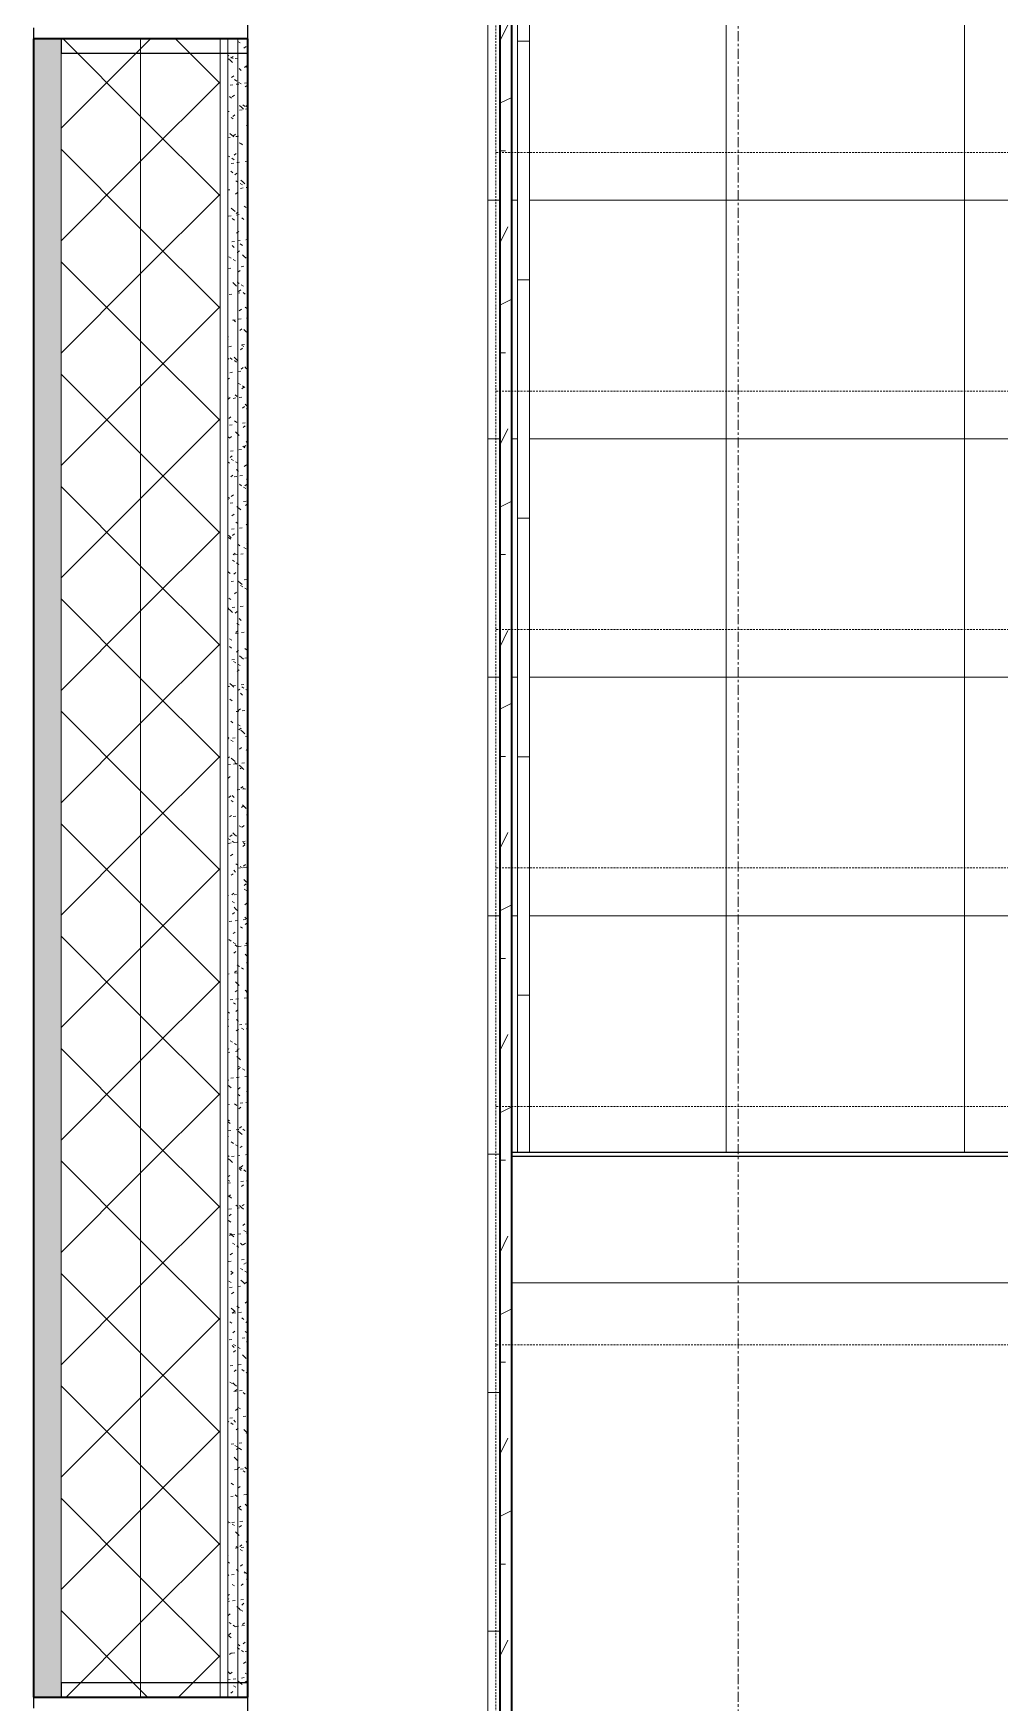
# Model space of a CAD drawing. Header units: millimetres. Extents: x -4948 to 42228, y -4856 to 69378.
# Drawn here: x -1153 to 63, y 35792 to 37892 of the extents above; entities that cross this region are included whole.
import ezdxf

# ---------------------------------------------------------------- set-up
doc = ezdxf.new("R2010")
doc.units = ezdxf.units.MM
doc.linetypes.add('Линия сетки', pattern=[22.225, 12.7, -3.175, 3.175, -3.175])
doc.linetypes.add('Штрих 2_4 х 1_5 мм', pattern=[3.9, 2.4, -1.5])
for name, color, linetype, lineweight in [('A-CLNG', 13, 'Continuous', 13), ('A-GLAZ-CWMG', 51, 'Continuous', 9), ('A-PART', 2, 'Continuous', 9), ('A-WALL', 113, 'Continuous', 13), ('A-WALL-PATT', 111, 'Continuous', 13), ('I-WALL', 2, 'Continuous', 13), ('S-GRID', 1, 'Continuous', 30), ('S-STRS', 31, 'Continuous', 9), ('S-STRS-MBND', 31, 'Continuous', 9)]:
    doc.layers.add(name, color=color, linetype=linetype, lineweight=lineweight)

# ---------------------------------------------------------------- blocks, each defined once
blk = doc.blocks.new('27ELB-RD-AR-0000-BIM_rvt-1-1 этаж отм_ _0_000 лотки')
at = {"layer": 'A-WALL-PATT', "lineweight": 9}
blk.add_hatch(color=252, dxfattribs=at).paths.add_polyline_path([(-1118.2, 35799.1), (-1118.2, 37885.1), (-1153.2, 37885.1), (-1153.2, 35799.1)], flags=0)
at = {"layer": 'A-CLNG', "color": 252, "lineweight": 25}
for p, q in [((988.9, 36484.1), (-551.1, 36484.1)), ((-551.1, 36484.1), (-551.1, 36479.6)), ((-551.1, 36479.6), (988.9, 36479.6))]:
    blk.add_line(p, q, dxfattribs=at)
at = {"layer": 'A-CLNG', "color": 252, "lineweight": 9}
blk.add_line((-551.1, 36320.1), (988.9, 36320.1), dxfattribs=at)
at = {"layer": 'A-GLAZ-CWMG', "color": 252, "lineweight": 25, "extrusion": (0, 0, -1)}
for p, q in [((-883.2, 37867.1), (-883.2, 37917.1)), ((-1153.2, 37899.1), (-1153.2, 37885.1)), ((-1153.2, 37885.1), (-1118.2, 37885.1)), ((-1118.2, 37885.1), (-1118.2, 37867.1)), ((-1118.2, 37867.1), (-883.2, 37867.1)), ((-883.2, 35817.1), (-1118.2, 35817.1)), ((-1118.2, 35817.1), (-1118.2, 35799.1)), ((-883.2, 35767.1), (-883.2, 35817.1)), ((-1118.2, 35799.1), (-1153.2, 35799.1)), ((-1153.2, 35799.1), (-1153.2, 35785.1))]:
    blk.add_line(p, q, dxfattribs=at)
at = {"layer": 'A-PART', "color": 252}
for p, q in [((-543.6, 37882.1), (-543.6, 38182.1)), ((-528.6, 38182.1), (-528.6, 37882.1)), ((-543.6, 37582.1), (-543.6, 37882.1)), ((-543.6, 37882.1), (-528.6, 37882.1)), ((-528.6, 37882.1), (-528.6, 37582.1)), ((-543.6, 37282.1), (-543.6, 37582.1)), ((-543.6, 37582.1), (-528.6, 37582.1)), ((-528.6, 37582.1), (-528.6, 37282.1)), ((-543.6, 36982.1), (-543.6, 37282.1)), ((-543.6, 37282.1), (-528.6, 37282.1)), ((-528.6, 37282.1), (-528.6, 36982.1)), ((-543.6, 36682.1), (-543.6, 36982.1)), ((-543.6, 36982.1), (-528.6, 36982.1)), ((-528.6, 36982.1), (-528.6, 36682.1)), ((-543.6, 36484.1), (-543.6, 36682.1)), ((-543.6, 36682.1), (-528.6, 36682.1)), ((-528.6, 36682.1), (-528.6, 36484.1))]:
    blk.add_line(p, q, dxfattribs=at)
at = {"layer": 'A-WALL', "color": 252, "lineweight": 35}
for p, q in [((-1153.2, 37885.1), (-1153.2, 35799.1)), ((-883.2, 37885.1), (-1153.2, 37885.1)), ((-883.2, 35799.1), (-883.2, 37885.1)), ((-1153.2, 35799.1), (-883.2, 35799.1))]:
    blk.add_line(p, q, dxfattribs=at)
at = {"layer": 'A-WALL', "color": 252, "lineweight": 9}
for p, q in [((-1118.2, 35799.1), (-1118.2, 37885.1)), ((-1018.2, 35799.1), (-1018.2, 37885.1)), ((-918.2, 35799.1), (-918.2, 37885.1)), ((-908.2, 35799.1), (-908.2, 37885.1)), ((-895.7, 35799.1), (-895.7, 37885.1))]:
    blk.add_line(p, q, dxfattribs=at)
at = {"layer": 'A-WALL-PATT', "color": 252, "linetype": 'Continuous', "lineweight": 9}
for p, q in [((-1018.2, 37787.7), (-1115.5, 37885.1)), ((-1018.2, 37872.7), (-1005.8, 37885.1)), ((-918.2, 37829.1), (-974.1, 37885.1)), ((-566.1, 37882.1), (-555.8, 37902.8)), ((-1118.2, 37772.7), (-1018.2, 37872.7)), ((-908.2, 37864.5), (-907.2, 37863.9)), ((-904.5, 37861.1), (-901.8, 37863.1)), ((-895.7, 37881.8), (-892.8, 37880)), ((-888.1, 37873.6), (-885.5, 37875.7)), ((-908.2, 37859.5), (-906.3, 37859.8)), ((-907.5, 37860.1), (-905.1, 37857.9)), ((-905.1, 37857.9), (-905.1, 37857.9)), ((-905.1, 37857.9), (-902.7, 37855.6)), ((-904.7, 37862.3), (-901.8, 37860.5)), ((-899.3, 37860.7), (-895.9, 37861.1)), ((-894.1, 37847.8), (-891.6, 37845.5)), ((-887.3, 37849.2), (-884.7, 37851.2)), ((-885.4, 37850), (-883.2, 37848.6)), ((-1018.2, 37731.3), (-918.2, 37831.3)), ((-905.3, 37827), (-901.9, 37827.4)), ((-903.7, 37836.6), (-901, 37838.7)), ((-899.8, 37833.9), (-896.9, 37832.1)), ((-897.9, 37828), (-895.7, 37828.3)), ((-895.7, 37828.3), (-894.6, 37828.4)), ((-894.4, 37830.5), (-891.6, 37828.7)), ((-887.6, 37829.3), (-884.2, 37829.8)), ((-886.5, 37824.7), (-883.9, 37826.7)), ((-906.2, 37812.8), (-903.8, 37810.5)), ((-902.9, 37812.1), (-900.2, 37814.2)), ((-893.6, 37801.2), (-891.2, 37799.1)), ((-889.5, 37802.1), (-886.7, 37800.3)), ((-885.7, 37800.2), (-883.2, 37802.2)), ((-566.1, 37804.1), (-551.1, 37811.6)), ((-918.2, 37687.7), (-1018.2, 37787.7)), ((-908.2, 37793.7), (-906.7, 37793.9)), ((-904.4, 37786.3), (-901.6, 37784.5)), ((-902.1, 37787.7), (-899.4, 37789.7)), ((-893.6, 37795.7), (-890.2, 37796.1)), ((-891.2, 37799.1), (-891.2, 37799.1)), ((-891.2, 37799.1), (-888.8, 37796.8)), ((-886.2, 37796.6), (-883.2, 37797)), ((-884.2, 37798.7), (-883.2, 37798)), ((-908.2, 37760.9), (-905.3, 37761.2)), ((-905.7, 37766.2), (-903.4, 37764.1)), ((-903.4, 37764.1), (-903.4, 37764.1)), ((-903.4, 37764.1), (-900.9, 37761.8)), ((-901.3, 37763.2), (-898.6, 37765.2)), ((-898.3, 37762.2), (-895.7, 37762.5)), ((-895.7, 37762.5), (-895, 37762.6)), ((-884.9, 37775.8), (-883.2, 37777.1)), ((-1018.2, 37646.3), (-1118.2, 37746.3)), ((-908.2, 37738.2), (-905.7, 37736.6)), ((-900.5, 37738.7), (-897.8, 37740.8)), ((-894.2, 37754.5), (-891.3, 37752.7)), ((-892.3, 37753.9), (-889.9, 37751.7)), ((-884.1, 37751.3), (-883.2, 37752)), ((-566.1, 37744.4), (-558.8, 37744.4)), ((-1118.2, 37631.3), (-1018.2, 37731.3)), ((-904.5, 37718.9), (-902, 37716.7)), ((-904.3, 37728.5), (-901, 37728.9)), ((-903.2, 37735), (-900.4, 37733.2)), ((-899.7, 37714.3), (-897, 37716.3)), ((-896.9, 37729.5), (-895.7, 37729.6)), ((-895.7, 37729.6), (-893.6, 37729.9)), ((-886.6, 37730.8), (-883.3, 37731.3)), ((-883.9, 37722.7), (-883.2, 37722.2)), ((-883.3, 37726.8), (-883.2, 37726.9)), ((-908.2, 37695.1), (-905.8, 37695.4)), ((-898.3, 37706.6), (-895.7, 37704.9)), ((-895.7, 37704.9), (-895.5, 37704.8)), ((-892.9, 37703.2), (-890.1, 37701.4)), ((-892.6, 37697.1), (-889.3, 37697.6)), ((-891.9, 37707.3), (-889.5, 37705.2)), ((-889.5, 37705.2), (-889.5, 37705.2)), ((-889.5, 37705.2), (-887, 37702.9)), ((-885.2, 37698.1), (-883.2, 37698.4)), ((-1018.2, 37589.9), (-918.2, 37689.9)), ((-898.9, 37689.8), (-896.2, 37691.8)), ((-888, 37674.8), (-885.2, 37673)), ((-907.7, 37662.3), (-904.4, 37662.7)), ((-904, 37672.3), (-901.7, 37670.2)), ((-903, 37659), (-900.1, 37657.2)), ((-901.7, 37670.2), (-901.7, 37670.2)), ((-901.7, 37670.2), (-899.2, 37667.9)), ((-898.1, 37665.3), (-895.7, 37667.2)), ((-897.4, 37663.6), (-895.7, 37663.9)), ((-895.7, 37667.2), (-895.4, 37667.4)), ((-895.7, 37663.9), (-894.1, 37664.1)), ((-890.6, 37660.1), (-888.1, 37657.8)), ((-918.2, 37546.3), (-1018.2, 37646.3)), ((-897.3, 37640.8), (-895.7, 37642.1)), ((-895.7, 37642.1), (-894.6, 37642.9)), ((-885.7, 37632.3), (-883.2, 37632.6)), ((-566.1, 37628.1), (-555.8, 37648.8)), ((-907.1, 37611.1), (-904.2, 37609.3)), ((-903.4, 37630), (-900.1, 37630.4)), ((-902.8, 37625.1), (-900.3, 37622.8)), ((-896.5, 37616.4), (-895.7, 37617)), ((-896, 37630.9), (-895.7, 37631)), ((-895.7, 37631), (-892.7, 37631.4)), ((-895.7, 37617), (-893.8, 37618.4)), ((-892.7, 37627.2), (-889.9, 37625.4)), ((-890.1, 37613.5), (-887.8, 37611.4)), ((-887.8, 37611.4), (-887.8, 37611.4)), ((-887.8, 37611.4), (-885.3, 37609.1)), ((-1018.2, 37504.9), (-1118.2, 37604.9)), ((-908.1, 37596.5), (-904.8, 37596.9)), ((-901.7, 37607.7), (-898.9, 37605.9)), ((-895.7, 37591.9), (-893, 37593.9)), ((-895.7, 37591.9), (-895.7, 37591.9)), ((-891.7, 37598.6), (-888.3, 37599.1)), ((-884.3, 37599.6), (-883.2, 37599.7)), ((-1118.2, 37489.9), (-1018.2, 37589.9)), ((-902.3, 37578.5), (-899.9, 37576.4)), ((-899.9, 37576.4), (-899.9, 37576.4)), ((-899.9, 37576.4), (-897.5, 37574.1)), ((-896.8, 37579.3), (-895.7, 37578.6)), ((-895.7, 37578.6), (-894, 37577.5)), ((-894.9, 37567.4), (-892.2, 37569.5)), ((-891.5, 37575.9), (-888.6, 37574.1)), ((-1018.2, 37448.4), (-918.2, 37548.4)), ((-906.8, 37563.8), (-903.4, 37564.2)), ((-896.4, 37565.1), (-895.7, 37565.2)), ((-895.7, 37565.2), (-893.1, 37565.6)), ((-888.9, 37566.2), (-886.4, 37564)), ((-566.1, 37550.1), (-551.1, 37557.6)), ((-902.4, 37531.4), (-899.1, 37531.9)), ((-901.5, 37531.8), (-898.6, 37530)), ((-901, 37531.2), (-898.6, 37529)), ((-895.1, 37532.4), (-891.7, 37532.9)), ((-894.1, 37543), (-891.4, 37545)), ((-886.6, 37547.5), (-883.7, 37545.7)), ((-884.7, 37533.8), (-883.2, 37534)), ((-908.2, 37510.7), (-907.7, 37510.4)), ((-908.2, 37507.1), (-907.8, 37507.4)), ((-893.3, 37518.5), (-890.6, 37520.5)), ((-888.4, 37519.6), (-886, 37517.5)), ((-886, 37517.5), (-886, 37517.5)), ((-886, 37517.5), (-883.6, 37515.2)), ((-918.2, 37404.9), (-1018.2, 37504.9)), ((-907.2, 37497.9), (-903.9, 37498.4)), ((-892.5, 37494), (-889.8, 37496.1)), ((-891.2, 37500), (-888.4, 37498.2)), ((-890.7, 37500.1), (-887.4, 37500.5)), ((-883.3, 37501.1), (-883.2, 37501.1)), ((-566.1, 37490.4), (-558.8, 37490.4)), ((-908.2, 37482), (-907, 37482.9)), ((-905.8, 37465.2), (-902.5, 37465.7)), ((-905.6, 37483.8), (-902.8, 37482)), ((-900.5, 37484.6), (-898.2, 37482.5)), ((-900.2, 37480.4), (-897.4, 37478.6)), ((-898.2, 37482.5), (-898.2, 37482.5)), ((-898.2, 37482.5), (-895.7, 37480.2)), ((-895.5, 37466.6), (-892.2, 37467)), ((-891.7, 37469.5), (-889, 37471.6)), ((-887.1, 37472.4), (-884.7, 37470.1)), ((-1018.2, 37363.5), (-1118.2, 37463.5)), ((-1118.2, 37348.4), (-1018.2, 37448.4)), ((-908.2, 37456.9), (-906.2, 37458.4)), ((-908.2, 37445.5), (-907.9, 37445.2)), ((-895.3, 37452), (-892.5, 37450.2)), ((-890.9, 37445.1), (-888.2, 37447.1)), ((-890, 37448.6), (-887.2, 37446.8)), ((-908.2, 37434.9), (-907.4, 37434.5)), ((-908, 37431.9), (-905.4, 37434)), ((-901.5, 37432.9), (-898.2, 37433.4)), ((-899.3, 37437.4), (-896.8, 37435.1)), ((-894.1, 37433.9), (-890.8, 37434.3)), ((-890.1, 37420.6), (-887.4, 37422.6)), ((-886.6, 37425.8), (-884.3, 37423.7)), ((-884.3, 37423.7), (-884.3, 37423.7)), ((-884.3, 37423.7), (-883.2, 37422.6)), ((-883.8, 37435.2), (-883.2, 37435.3)), ((-1018.2, 37307), (-918.2, 37407)), ((-907.2, 37407.5), (-904.6, 37409.5)), ((-900, 37404.5), (-897.2, 37402.7)), ((-889.8, 37401.6), (-886.5, 37402)), ((-885.1, 37420.2), (-883.2, 37419)), ((-908.2, 37384.4), (-906.2, 37383.2)), ((-906.4, 37383), (-903.8, 37385)), ((-906.3, 37399.4), (-902.9, 37399.8)), ((-898.8, 37390.8), (-896.5, 37388.7)), ((-896.5, 37388.7), (-896.5, 37388.7)), ((-896.5, 37388.7), (-895.7, 37387.9)), ((-895.7, 37387.9), (-894, 37386.4)), ((-889.3, 37396.1), (-886.6, 37398.2)), ((-566.1, 37374.1), (-555.8, 37394.8)), ((-918.2, 37263.5), (-1018.2, 37363.5)), ((-905.6, 37358.5), (-903, 37360.6)), ((-904.9, 37366.7), (-901.6, 37367.1)), ((-894.6, 37368.1), (-891.2, 37368.5)), ((-889.7, 37372.7), (-886.9, 37370.9)), ((-888.5, 37371.7), (-885.8, 37373.7)), ((-885.4, 37378.5), (-883.2, 37376.5)), ((-908.2, 37353.2), (-906.1, 37351.4)), ((-904.1, 37356.6), (-901.3, 37354.8)), ((-898.8, 37353.2), (-895.9, 37351.3)), ((-897.6, 37343.5), (-895.7, 37341.8)), ((-895.7, 37341.8), (-895.1, 37341.3)), ((-887.7, 37347.2), (-885, 37349.2)), ((-1018.2, 37222), (-1118.2, 37322)), ((-904.8, 37334.1), (-902.2, 37336.1)), ((-900.5, 37334.4), (-897.2, 37334.8)), ((-893.9, 37324.8), (-891, 37323)), ((-893.2, 37335.4), (-889.8, 37335.8)), ((-888.5, 37321.3), (-885.7, 37319.5)), ((-886.9, 37322.7), (-884.2, 37324.8)), ((-884.9, 37331.9), (-883.2, 37330.3)), ((-1118.2, 37207), (-1018.2, 37307)), ((-908.2, 37308.6), (-905.9, 37307.2)), ((-908.2, 37307.1), (-907.2, 37306.3)), ((-905.3, 37300.9), (-902, 37301.3)), ((-904, 37309.6), (-901.4, 37311.6)), ((-897.1, 37296.9), (-895.7, 37295.7)), ((-888.8, 37303.1), (-885.5, 37303.5)), ((-886.1, 37298.3), (-883.4, 37300.3)), ((-566.1, 37296.1), (-551.1, 37303.6)), ((-903.2, 37285.1), (-900.6, 37287.2)), ((-898.5, 37277.2), (-895.7, 37275.4)), ((-895.7, 37295.7), (-894.7, 37294.8)), ((-894.7, 37294.8), (-894.7, 37294.8)), ((-894.7, 37294.8), (-892.2, 37292.5)), ((-885.3, 37273.8), (-883.2, 37275.4)), ((-883.7, 37284.7), (-883.2, 37284.2)), ((-883.6, 37293), (-883.2, 37292.7)), ((-1018.2, 37165.6), (-918.2, 37265.6)), ((-908.2, 37267.6), (-908, 37267.7)), ((-908.2, 37261), (-906.9, 37259.8)), ((-907.5, 37257.7), (-904.7, 37255.9)), ((-906.9, 37259.8), (-906.9, 37259.8)), ((-906.9, 37259.8), (-904.4, 37257.5)), ((-903.9, 37268.2), (-900.6, 37268.6)), ((-902.4, 37260.6), (-899.8, 37262.7)), ((-893.6, 37269.5), (-890.3, 37270)), ((-901.6, 37236.2), (-899, 37238.2)), ((-899.6, 37235.9), (-896.3, 37236.3)), ((-895.8, 37249.7), (-895.7, 37249.5)), ((-895.7, 37249.5), (-893.3, 37247.4)), ((-892.2, 37236.8), (-888.9, 37237.3)), ((-888.3, 37245.4), (-885.4, 37243.6)), ((-884.5, 37249.3), (-883.2, 37250.3)), ((-883.2, 37238.1), (-883.2, 37238.1)), ((-566.1, 37236.4), (-558.8, 37236.4)), ((-918.2, 37122), (-1018.2, 37222)), ((-908, 37214.7), (-905.5, 37212.4)), ((-902.6, 37229.3), (-899.8, 37227.5)), ((-900.8, 37211.7), (-898.2, 37213.7)), ((-897.3, 37225.9), (-895.7, 37224.8)), ((-895.7, 37224.8), (-894.5, 37224.1)), ((-883.7, 37224.8), (-883.2, 37225.2)), ((-904.4, 37202.4), (-901.1, 37202.8)), ((-895.3, 37203.1), (-893, 37201)), ((-893, 37201), (-893, 37201)), ((-893, 37201), (-890.5, 37198.7)), ((-892.4, 37197.5), (-889.6, 37195.7)), ((-887.9, 37204.5), (-884.6, 37205)), ((-887, 37194.1), (-884.2, 37192.3)), ((-1018.2, 37080.6), (-1118.2, 37180.6)), ((-907.3, 37181.7), (-904.5, 37179.9)), ((-903, 37169.7), (-899.7, 37170.1)), ((-900, 37187.2), (-897.4, 37189.3)), ((-892.7, 37171), (-889.3, 37171.5)), ((-1118.2, 37065.6), (-1018.2, 37165.6)), ((-908.2, 37169), (-907, 37169.1)), ((-907.5, 37168.1), (-905.1, 37166)), ((-905.1, 37166), (-905.1, 37166)), ((-905.1, 37166), (-902.7, 37163.7)), ((-899.2, 37162.8), (-896.6, 37164.8)), ((-897, 37149.9), (-895.7, 37149)), ((-895.7, 37149), (-894.2, 37148.1)), ((-894.1, 37155.8), (-891.6, 37153.6)), ((-906.1, 37130.4), (-903.2, 37128.6)), ((-898.7, 37137.3), (-895.7, 37137.7)), ((-898.4, 37138.3), (-895.8, 37140.3)), ((-895.7, 37137.7), (-895.3, 37137.8)), ((-891.3, 37138.3), (-888, 37138.8)), ((-566.1, 37120.1), (-555.8, 37140.8)), ((-1018.2, 37024.2), (-918.2, 37124.2)), ((-906.2, 37120.8), (-903.8, 37118.6)), ((-897.6, 37113.8), (-895.7, 37115.3)), ((-895.7, 37115.3), (-895, 37115.9)), ((-893.6, 37109.2), (-891.2, 37107.1)), ((-891.2, 37107.1), (-891.2, 37107.1)), ((-891.2, 37107.1), (-888.8, 37104.8)), ((-886.8, 37118.1), (-884, 37116.3)), ((-903.4, 37103.8), (-900.1, 37104.3)), ((-901.2, 37102), (-898.3, 37100.2)), ((-896.8, 37089.3), (-895.7, 37090.2)), ((-895.8, 37098.6), (-895.7, 37098.5)), ((-895.7, 37098.5), (-893, 37096.8)), ((-895.7, 37090.2), (-894.2, 37091.4)), ((-886.9, 37106), (-883.6, 37106.4)), ((-918.2, 36980.6), (-1018.2, 37080.6)), ((-908.2, 37070.3), (-906.1, 37070.6)), ((-905.7, 37074.2), (-903.4, 37072.1)), ((-903.4, 37072.1), (-903.4, 37072.1)), ((-903.4, 37072.1), (-900.9, 37069.8)), ((-902, 37071.1), (-898.7, 37071.6)), ((-896, 37064.9), (-895.7, 37065.2)), ((-895.7, 37065.2), (-893.4, 37066.9)), ((-891.7, 37072.5), (-888.4, 37072.9)), ((-890.9, 37070.2), (-888.1, 37068.4)), ((-885.6, 37066.8), (-883.2, 37065.3)), ((-905.8, 37054.4), (-903, 37052.6)), ((-892.3, 37062), (-889.9, 37059.7)), ((-566.1, 37042.1), (-551.1, 37049.6)), ((-1018.2, 36939.2), (-1118.2, 37039.2)), ((-1118.2, 36924.2), (-1018.2, 37024.2)), ((-908.2, 37030.5), (-907.9, 37030.7)), ((-904.5, 37027), (-902, 37024.7)), ((-897.7, 37038.8), (-895.7, 37039.1)), ((-895.7, 37039.1), (-894.4, 37039.3)), ((-895.2, 37040.4), (-892.6, 37042.4)), ((-890.3, 37039.8), (-887, 37040.2)), ((-908.2, 37005.4), (-907.1, 37006.2)), ((-908.2, 37005.4), (-907.1, 37004.7)), ((-904.6, 37003.1), (-901.8, 37001.3)), ((-902.5, 37005.3), (-899.2, 37005.8)), ((-895.6, 37022.6), (-892.7, 37020.8)), ((-894.4, 37015.9), (-891.8, 37018)), ((-891.9, 37015.4), (-889.5, 37013.2)), ((-889.5, 37013.2), (-889.5, 37013.2)), ((-889.5, 37013.2), (-887, 37011)), ((-886, 37007.5), (-883.2, 37007.9)), ((-1018.2, 36882.8), (-918.2, 36982.8)), ((-908.2, 36980.3), (-906.3, 36981.8)), ((-893.6, 36991.5), (-891, 36993.5)), ((-885.3, 36990.8), (-883.2, 36989.5)), ((-566.1, 36982.4), (-558.8, 36982.4)), ((-908.2, 36971.7), (-905.2, 36972.1)), ((-904, 36980.4), (-901.7, 36978.2)), ((-901.7, 36978.2), (-901.7, 36978.2)), ((-901.7, 36978.2), (-899.2, 36976)), ((-901.1, 36972.6), (-897.8, 36973.1)), ((-899.7, 36974.7), (-896.9, 36972.9)), ((-894.3, 36971.3), (-891.5, 36969.5)), ((-892.8, 36967), (-890.2, 36969)), ((-890.8, 36974), (-887.5, 36974.4)), ((-890.6, 36968.1), (-888.1, 36965.9)), ((-918.2, 36839.2), (-1018.2, 36939.2)), ((-908.1, 36955.2), (-905.5, 36957.3)), ((-896.8, 36940.3), (-895.7, 36940.5)), ((-895.7, 36940.5), (-893.4, 36940.7)), ((-892, 36942.5), (-889.4, 36944.6)), ((-889.4, 36942.9), (-886.6, 36941.1)), ((-889.4, 36941.3), (-886.1, 36941.7)), ((-884.1, 36939.5), (-883.2, 36938.9)), ((-907.3, 36930.8), (-904.7, 36932.8)), ((-904.3, 36927.1), (-901.5, 36925.3)), ((-902.8, 36933.1), (-900.3, 36930.9)), ((-891.2, 36918.1), (-888.6, 36920.1)), ((-890.1, 36921.5), (-887.8, 36919.4)), ((-887.8, 36919.4), (-887.8, 36919.4)), ((-887.8, 36919.4), (-885.3, 36917.1)), ((-1018.2, 36797.8), (-1118.2, 36897.8)), ((-906.5, 36906.3), (-903.9, 36908.3)), ((-901.6, 36906.8), (-898.2, 36907.2)), ((-885.1, 36909), (-883.2, 36909.2)), ((-1118.2, 36782.8), (-1018.2, 36882.8)), ((-908.2, 36879), (-905.6, 36877.4)), ((-905.7, 36881.8), (-903.1, 36883.9)), ((-902.3, 36886.5), (-899.9, 36884.4)), ((-899.9, 36884.4), (-899.9, 36884.4)), ((-899.9, 36884.4), (-897.5, 36882.1)), ((-894.1, 36895.3), (-891.3, 36893.5)), ((-890.4, 36893.6), (-887.8, 36895.6)), ((-566.1, 36866.1), (-555.8, 36886.8)), ((-907.5, 36873.1), (-904.2, 36873.6)), ((-904.9, 36857.4), (-902.3, 36859.4)), ((-903.1, 36875.8), (-900.3, 36874)), ((-900.2, 36874.1), (-896.8, 36874.5)), ((-889.8, 36875.5), (-886.5, 36875.9)), ((-889.6, 36869.1), (-887, 36871.2)), ((-888.9, 36874.3), (-886.4, 36872)), ((-883.8, 36863.5), (-883.2, 36863.1)), ((-1018.2, 36741.3), (-918.2, 36841.3)), ((-904.1, 36832.9), (-901.5, 36834.9)), ((-901, 36839.3), (-898.6, 36837)), ((-898.2, 36847.4), (-895.7, 36845.8)), ((-895.8, 36841.8), (-895.7, 36841.8)), ((-895.7, 36845.8), (-895.4, 36845.6)), ((-895.7, 36841.8), (-892.5, 36842.2)), ((-892.9, 36844), (-890, 36842.2)), ((-888.8, 36844.6), (-886.2, 36846.7)), ((-888.5, 36842.8), (-885.1, 36843.2)), ((-888.4, 36827.7), (-886, 36825.5)), ((-888, 36820.2), (-885.4, 36822.2)), ((-888, 36815.6), (-885.1, 36813.8)), ((-886, 36825.5), (-886, 36825.5)), ((-886, 36825.5), (-883.6, 36823.3)), ((-918.2, 36697.8), (-1018.2, 36797.8)), ((-908.2, 36807.3), (-907.6, 36807.3)), ((-903.3, 36808.4), (-900.7, 36810.5)), ((-902.9, 36799.9), (-900, 36798.1)), ((-900.6, 36808.3), (-897.3, 36808.7)), ((-900.5, 36792.7), (-898.2, 36790.5)), ((-887.2, 36795.7), (-884.6, 36797.7)), ((-884.1, 36810.4), (-883.2, 36810.6)), ((-566.1, 36788.1), (-551.1, 36795.6)), ((-906.6, 36774.6), (-903.3, 36775)), ((-902.5, 36783.9), (-899.9, 36786)), ((-899.2, 36775.6), (-895.9, 36776)), ((-898.2, 36790.5), (-898.2, 36790.5)), ((-898.2, 36790.5), (-895.7, 36788.3)), ((-888.9, 36776.9), (-885.6, 36777.4)), ((-887.1, 36780.4), (-884.7, 36778.2)), ((-886.4, 36771.2), (-883.8, 36773.3)), ((-1018.2, 36656.3), (-1118.2, 36756.3)), ((-908.2, 36753.6), (-907.9, 36753.3)), ((-907, 36752), (-904.2, 36750.2)), ((-901.7, 36759.5), (-899.1, 36761.5)), ((-892.6, 36768.1), (-889.8, 36766.3)), ((-1118.2, 36641.3), (-1018.2, 36741.3)), ((-908.2, 36741.5), (-908.1, 36741.5)), ((-901.6, 36748.5), (-898.8, 36746.7)), ((-900.9, 36735), (-898.3, 36737)), ((-899.3, 36745.4), (-896.8, 36743.2)), ((-894.9, 36743.3), (-891.6, 36743.7)), ((-887.5, 36744.2), (-884.2, 36744.7)), ((-886.7, 36733.8), (-884.3, 36731.7)), ((-885.6, 36746.8), (-883.2, 36748.6)), ((-884.3, 36731.7), (-884.3, 36731.7)), ((-884.3, 36731.7), (-883.2, 36730.6)), ((-908.2, 36708.6), (-906.7, 36708.8)), ((-900.1, 36710.5), (-897.5, 36712.6)), ((-899.7, 36709.7), (-896.3, 36710.2)), ((-896.7, 36720.2), (-895.7, 36719.5)), ((-895.7, 36719.5), (-893.9, 36718.3)), ((-891.4, 36716.7), (-888.5, 36714.9)), ((-884.8, 36722.3), (-883.2, 36723.6)), ((-883.2, 36711.9), (-883.2, 36711.9)), ((-566.1, 36728.4), (-558.8, 36728.4)), ((-1018.2, 36599.9), (-918.2, 36699.9)), ((-899.3, 36686.1), (-896.7, 36688.1)), ((-898.8, 36698.8), (-896.5, 36696.7)), ((-896.5, 36696.7), (-896.5, 36696.7)), ((-896.5, 36696.7), (-895.7, 36696)), ((-895.7, 36696), (-894, 36694.4)), ((-886.5, 36688.3), (-883.6, 36686.5)), ((-884, 36697.8), (-883.2, 36698.5)), ((-905.6, 36676.1), (-902.3, 36676.5)), ((-901.4, 36672.6), (-898.6, 36670.8)), ((-898.3, 36677), (-895.7, 36677.4)), ((-895.7, 36677.4), (-895, 36677.5)), ((-888, 36678.4), (-884.6, 36678.8)), ((-885.4, 36686.6), (-883.2, 36684.5)), ((-883.2, 36673.3), (-883.2, 36673.4)), ((-918.2, 36556.3), (-1018.2, 36656.3)), ((-908.2, 36661.3), (-906.1, 36659.4)), ((-908.2, 36651.6), (-907.6, 36651.3)), ((-898.5, 36661.6), (-895.9, 36663.6)), ((-897.6, 36651.6), (-895.7, 36649.8)), ((-895.7, 36649.8), (-895.1, 36649.3)), ((-893.9, 36644.7), (-890.6, 36645.2)), ((-886.6, 36645.7), (-883.2, 36646.1)), ((-908.2, 36642.9), (-907.1, 36643)), ((-905.5, 36624.7), (-902.7, 36622.9)), ((-897.7, 36637.1), (-895.7, 36638.7)), ((-895.7, 36638.7), (-895.1, 36639.2)), ((-891.1, 36640.8), (-888.3, 36639)), ((-884.9, 36640), (-883.2, 36638.4)), ((-566.1, 36612.1), (-555.8, 36632.8)), ((-1018.2, 36514.9), (-1118.2, 36614.9)), ((-908.2, 36615.2), (-907.2, 36614.3)), ((-908.2, 36610), (-905.7, 36610.3)), ((-900.2, 36621.3), (-897.3, 36619.5)), ((-898.7, 36611.2), (-895.7, 36611.6)), ((-897.1, 36605), (-895.7, 36603.7)), ((-896.9, 36612.7), (-895.7, 36613.6)), ((-895.7, 36613.6), (-894.3, 36614.7)), ((-895.7, 36611.6), (-895.4, 36611.7)), ((-895.7, 36603.7), (-894.7, 36602.8)), ((-1118.2, 36499.9), (-1018.2, 36599.9)), ((-896.1, 36588.2), (-895.7, 36588.5)), ((-895.7, 36588.5), (-893.5, 36590.2)), ((-895.3, 36592.9), (-892.4, 36591.1)), ((-894.7, 36602.8), (-894.7, 36602.8)), ((-894.7, 36602.8), (-892.3, 36600.6)), ((-889.9, 36589.5), (-887.1, 36587.7)), ((-883.7, 36592.7), (-883.2, 36592.3)), ((-908.2, 36575.8), (-907.3, 36575.3)), ((-908.2, 36569), (-906.9, 36567.8)), ((-906.9, 36567.8), (-906.9, 36567.8)), ((-906.9, 36567.8), (-904.4, 36565.6)), ((-904.7, 36577.6), (-901.4, 36578)), ((-897.3, 36578.5), (-895.7, 36578.7)), ((-895.7, 36578.7), (-894, 36579)), ((-895.3, 36563.7), (-892.7, 36565.8)), ((-887, 36579.9), (-883.7, 36580.3)), ((-885, 36561.1), (-883.2, 36559.9)), ((-1018.2, 36458.5), (-918.2, 36558.5)), ((-908.2, 36544.2), (-906.2, 36544.5)), ((-899.9, 36545.3), (-897.1, 36543.5)), ((-895.8, 36557.7), (-895.7, 36557.6)), ((-895.7, 36557.6), (-893.3, 36555.5)), ((-894.5, 36539.2), (-891.9, 36541.3)), ((-893, 36546.2), (-889.7, 36546.7)), ((-885.6, 36547.2), (-883.2, 36547.5)), ((-883.2, 36546.1), (-883.2, 36546.1)), ((-566.1, 36534.1), (-551.1, 36541.6)), ((-908.2, 36525.3), (-906.1, 36524)), ((-908, 36522.7), (-905.5, 36520.5)), ((-918.2, 36414.9), (-1018.2, 36514.9)), ((-908.2, 36503.7), (-907.4, 36504.2)), ((-908.1, 36511.3), (-904.8, 36511.8)), ((-897.8, 36512.7), (-895.7, 36513)), ((-895.7, 36513), (-894.5, 36513.1)), ((-895.3, 36511.1), (-893, 36509)), ((-893.7, 36514.8), (-891.1, 36516.8)), ((-893, 36509), (-893, 36509)), ((-893, 36509), (-890.5, 36506.7)), ((-889.7, 36513.5), (-886.8, 36511.7)), ((-908.2, 36478.6), (-906.6, 36479.8)), ((-904, 36497.4), (-901.2, 36495.6)), ((-903.8, 36479), (-900.4, 36479.5)), ((-898.7, 36494), (-895.8, 36492.2)), ((-896.4, 36480), (-895.7, 36480.1)), ((-895.7, 36480.1), (-893.1, 36480.4)), ((-892.9, 36490.3), (-890.3, 36492.3)), ((-886.1, 36481.4), (-883.2, 36481.7)), ((-1018.2, 36373.5), (-1118.2, 36473.5)), ((-1118.2, 36358.5), (-1018.2, 36458.5)), ((-907.5, 36476.1), (-905.1, 36474)), ((-905.1, 36474), (-905.1, 36474)), ((-905.1, 36474), (-902.7, 36471.7)), ((-894.1, 36463.9), (-891.6, 36461.6)), ((-893.8, 36465.6), (-890.9, 36463.8)), ((-892.1, 36465.8), (-889.5, 36467.9)), ((-888.4, 36462.2), (-885.6, 36460.4)), ((-566.1, 36474.4), (-558.8, 36474.4)), ((-908.2, 36453.5), (-905.8, 36455.3)), ((-908.2, 36449.5), (-905.9, 36448)), ((-908.2, 36445.6), (-905.2, 36446)), ((-892.1, 36447.7), (-888.7, 36448.1)), ((-891.3, 36441.4), (-888.7, 36443.4)), ((-884.7, 36448.7), (-883.2, 36448.9)), ((-1018.2, 36317.1), (-918.2, 36417.1)), ((-907.7, 36428.8), (-905, 36430.8)), ((-906.2, 36428.9), (-903.8, 36426.6)), ((-898.4, 36418), (-895.7, 36416.3)), ((-896.8, 36414.2), (-895.7, 36414.3)), ((-895.7, 36416.3), (-895.6, 36416.2)), ((-895.7, 36414.3), (-893.5, 36414.6)), ((-893.6, 36417.3), (-891.3, 36415.1)), ((-891.3, 36415.1), (-891.3, 36415.1)), ((-891.3, 36415.1), (-888.8, 36412.9)), ((-890.5, 36416.9), (-887.9, 36418.9)), ((-883.5, 36433.8), (-883.2, 36433.6)), ((-907.5, 36398.5), (-904.6, 36396.7)), ((-907.2, 36412.8), (-903.8, 36413.3)), ((-906.9, 36404.3), (-904.2, 36406.4)), ((-889.7, 36392.4), (-887.1, 36394.5)), ((-918.2, 36273.5), (-1018.2, 36373.5)), ((-906.1, 36379.9), (-903.4, 36381.9)), ((-905.7, 36382.3), (-903.4, 36380.1)), ((-903.4, 36380.1), (-903.4, 36380.1)), ((-903.4, 36380.1), (-900.9, 36377.9)), ((-902.8, 36380.5), (-899.5, 36380.9)), ((-895.5, 36381.5), (-892.1, 36381.9)), ((-888.2, 36386.2), (-885.3, 36384.4)), ((-885.1, 36382.8), (-883.2, 36383.1)), ((-566.1, 36358.1), (-555.8, 36378.8)), ((-905.3, 36355.4), (-902.6, 36357.4)), ((-902.6, 36370.1), (-899.7, 36368.3)), ((-897.2, 36366.7), (-895.7, 36365.7)), ((-895.7, 36365.7), (-894.4, 36364.9)), ((-892.4, 36370), (-889.9, 36367.8)), ((-888.9, 36367.9), (-886.3, 36370)), ((-1018.2, 36232.1), (-1118.2, 36332.1)), ((-907.6, 36347), (-904.3, 36347.4)), ((-904.5, 36335), (-902, 36332.8)), ((-904.5, 36330.9), (-901.8, 36333)), ((-892.3, 36338.3), (-889.5, 36336.5)), ((-891.1, 36349.2), (-887.8, 36349.6)), ((-888.1, 36343.5), (-885.5, 36345.5)), ((-886.9, 36334.9), (-884.1, 36333.1)), ((-883.7, 36350.1), (-883.2, 36350.2)), ((-1118.2, 36217.1), (-1018.2, 36317.1)), ((-907.2, 36322.5), (-904.4, 36320.7)), ((-906.2, 36314.3), (-902.9, 36314.7)), ((-895.9, 36315.7), (-895.7, 36315.7)), ((-895.7, 36315.7), (-892.6, 36316.1)), ((-891.9, 36323.4), (-889.5, 36321.3)), ((-889.5, 36321.3), (-889.5, 36321.3)), ((-889.5, 36321.3), (-887, 36319)), ((-887.3, 36319), (-884.7, 36321)), ((-904, 36288.4), (-901.7, 36286.3)), ((-903.7, 36306.4), (-901, 36308.5)), ((-897, 36290.7), (-895.7, 36289.9)), ((-895.7, 36289.9), (-894.1, 36288.9)), ((-886.5, 36294.5), (-883.9, 36296.6)), ((-1018.2, 36175.7), (-918.2, 36275.7)), ((-906, 36271.2), (-903.2, 36269.4)), ((-902.9, 36282), (-900.2, 36284)), ((-901.9, 36282), (-898.5, 36282.4)), ((-901.7, 36286.3), (-901.7, 36286.3)), ((-901.7, 36286.3), (-899.2, 36284)), ((-894.5, 36283), (-891.2, 36283.4)), ((-890.6, 36276.2), (-888.1, 36273.9)), ((-885.7, 36270.1), (-883.2, 36272)), ((-884.2, 36284.3), (-883.2, 36284.4)), ((-566.1, 36280.1), (-551.1, 36287.6)), ((-906.7, 36248.5), (-903.3, 36248.9)), ((-902.1, 36257.5), (-899.4, 36259.5)), ((-890.2, 36250.6), (-886.8, 36251.1)), ((-886.7, 36258.9), (-883.9, 36257.1)), ((-884.9, 36245.6), (-883.2, 36246.9)), ((-918.2, 36132.1), (-1018.2, 36232.1)), ((-902.8, 36241.2), (-900.3, 36238.9)), ((-901.3, 36233), (-898.6, 36235.1)), ((-901.1, 36242.8), (-898.2, 36241)), ((-895.7, 36239.4), (-895.7, 36239.4)), ((-895.7, 36239.4), (-892.9, 36237.6)), ((-890.1, 36229.6), (-887.8, 36227.4)), ((-887.8, 36227.4), (-887.8, 36227.4)), ((-887.8, 36227.4), (-885.3, 36225.2)), ((-905.3, 36215.8), (-902, 36216.2)), ((-900.5, 36208.6), (-897.8, 36210.6)), ((-895, 36217.1), (-891.6, 36217.6)), ((-890.8, 36211), (-888, 36209.2)), ((-885.5, 36207.6), (-883.2, 36206.1)), ((-884.1, 36221.1), (-883.2, 36221.9)), ((-566.1, 36220.4), (-558.8, 36220.4)), ((-1018.2, 36090.7), (-1118.2, 36190.7)), ((-905.7, 36195.3), (-902.9, 36193.5)), ((-902.3, 36194.6), (-899.9, 36192.4)), ((-900.9, 36183.5), (-897.6, 36183.9)), ((-899.9, 36192.4), (-899.9, 36192.4)), ((-899.9, 36192.4), (-897.5, 36190.2)), ((-899.7, 36184.1), (-897, 36186.1)), ((-893.6, 36184.4), (-890.2, 36184.9)), ((-883.3, 36196.6), (-883.2, 36196.8)), ((-883.2, 36185.8), (-883.2, 36185.8)), ((-1118.2, 36075.7), (-1018.2, 36175.7)), ((-895.5, 36163.5), (-892.6, 36161.6)), ((-888.9, 36182.3), (-886.4, 36180.1)), ((-908.2, 36146.3), (-907, 36145.5)), ((-905.7, 36150), (-902.4, 36150.4)), ((-904.5, 36143.9), (-901.7, 36142.1)), ((-901, 36147.3), (-898.6, 36145.1)), ((-898.9, 36159.6), (-896.2, 36161.7)), ((-889.2, 36152.1), (-885.9, 36152.6)), ((-1018.2, 36034.2), (-918.2, 36134.2)), ((-898.1, 36135.1), (-895.7, 36137)), ((-895.7, 36137), (-895.4, 36137.2)), ((-888.4, 36135.7), (-886, 36133.6)), ((-886, 36133.6), (-886, 36133.6)), ((-886, 36133.6), (-883.6, 36131.3)), ((-885.2, 36131.6), (-883.2, 36130.3)), ((-566.1, 36104.1), (-555.8, 36124.8)), ((-904.3, 36117.3), (-901, 36117.7)), ((-900.5, 36100.7), (-898.2, 36098.6)), ((-899.6, 36115.5), (-896.8, 36113.7)), ((-897.3, 36110.7), (-895.7, 36111.9)), ((-895.7, 36111.9), (-894.6, 36112.7)), ((-894.2, 36112.1), (-891.4, 36110.3)), ((-894, 36118.6), (-890.7, 36119)), ((-918.2, 35990.7), (-1018.2, 36090.7)), ((-900, 36084.9), (-896.7, 36085.4)), ((-898.2, 36098.6), (-898.2, 36098.6)), ((-898.2, 36098.6), (-895.7, 36096.3)), ((-896.5, 36086.2), (-895.7, 36086.8)), ((-895.7, 36086.8), (-893.8, 36088.2)), ((-892.6, 36085.9), (-889.3, 36086.3)), ((-889.3, 36083.7), (-886.5, 36081.9)), ((-887.1, 36088.5), (-884.7, 36086.2)), ((-884, 36080.3), (-883.2, 36079.8)), ((-908.2, 36061.6), (-907.9, 36061.3)), ((-904.3, 36068), (-901.4, 36066.2)), ((-895.7, 36061.8), (-893, 36063.8)), ((-895.7, 36061.7), (-895.7, 36061.8)), ((-1018.2, 35949.2), (-1118.2, 36049.2)), ((-904.8, 36051.4), (-901.5, 36051.9)), ((-899.3, 36053.5), (-896.8, 36051.2)), ((-894.9, 36037.3), (-892.2, 36039.3)), ((-894, 36036.2), (-891.2, 36034.4)), ((-888.3, 36053.6), (-885, 36054)), ((-886.7, 36041.9), (-884.3, 36039.7)), ((-884.3, 36039.7), (-884.3, 36039.7)), ((-884.3, 36039.7), (-883.2, 36038.7)), ((-1118.2, 35934.2), (-1018.2, 36034.2)), ((-908.2, 36019.9), (-905.6, 36018.3)), ((-908.2, 36018.1), (-907.4, 36018.2)), ((-903.4, 36018.7), (-900.1, 36019.2)), ((-903, 36016.6), (-900.2, 36014.8)), ((-893.1, 36020.1), (-889.7, 36020.5)), ((-566.1, 36026.1), (-551.1, 36033.6)), ((-898.8, 36006.9), (-896.5, 36004.7)), ((-896.5, 36004.7), (-896.5, 36004.7)), ((-896.5, 36004.7), (-895.7, 36004)), ((-895.7, 36004), (-894, 36002.5)), ((-894.1, 36012.8), (-891.4, 36014.8)), ((-885.4, 35994.6), (-883.2, 35992.6)), ((-883.7, 36004.4), (-883.2, 36004)), ((-1018.2, 35892.8), (-918.2, 35992.8)), ((-908.2, 35976.9), (-907.8, 35977.2)), ((-899, 35986.4), (-895.7, 35986.9)), ((-898.1, 35988.3), (-895.7, 35986.7)), ((-895.7, 35986.7), (-895.3, 35986.5)), ((-893.3, 35988.3), (-890.6, 35990.4)), ((-892.8, 35984.8), (-889.9, 35983)), ((-891.7, 35987.4), (-888.4, 35987.8)), ((-908.2, 35969.3), (-906.1, 35967.5)), ((-908.2, 35951.8), (-907, 35952.7)), ((-903.8, 35952.9), (-900.5, 35953.3)), ((-897.6, 35959.6), (-895.7, 35957.9)), ((-895.7, 35957.9), (-895.1, 35957.4)), ((-892.5, 35963.9), (-889.8, 35965.9)), ((-887.9, 35956.5), (-885, 35954.7)), ((-887.3, 35955.1), (-884, 35955.5)), ((-566.1, 35966.4), (-558.8, 35966.4)), ((-918.2, 35849.2), (-1018.2, 35949.2)), ((-902.8, 35940.7), (-900, 35938.9)), ((-891.7, 35939.4), (-889, 35941.4)), ((-884.9, 35948), (-883.2, 35946.4)), ((-908.2, 35926.7), (-906.2, 35928.3)), ((-908.2, 35923.2), (-907.2, 35922.4)), ((-908.2, 35919.5), (-906.5, 35919.7)), ((-902.5, 35920.2), (-899.1, 35920.6)), ((-897.1, 35913), (-895.7, 35911.7)), ((-895.7, 35911.7), (-894.7, 35910.9)), ((-894.7, 35910.9), (-894.7, 35910.9)), ((-894.7, 35910.9), (-892.3, 35908.6)), ((-892.1, 35921.6), (-888.8, 35922)), ((-890.9, 35914.9), (-888.2, 35917)), ((-1018.2, 35807.8), (-1118.2, 35907.8)), ((-1111.9, 35799.1), (-1018.2, 35892.8)), ((-908, 35901.8), (-905.4, 35903.8)), ((-906.9, 35892.8), (-904.1, 35891)), ((-901.5, 35889.4), (-898.7, 35887.6)), ((-892.5, 35908.9), (-889.7, 35907.1)), ((-890.7, 35888.9), (-887.4, 35889.3)), ((-890.1, 35890.4), (-887.4, 35892.5)), ((-883.7, 35900.8), (-883.2, 35900.3)), ((-908.2, 35877.1), (-906.9, 35875.9)), ((-907.2, 35877.3), (-904.6, 35879.3)), ((-906.9, 35875.9), (-906.9, 35875.9)), ((-906.9, 35875.9), (-904.4, 35873.6)), ((-898.1, 35887.9), (-895.7, 35888.2)), ((-895.7, 35888.2), (-894.8, 35888.3)), ((-889.3, 35866), (-886.6, 35868)), ((-566.1, 35850.1), (-555.8, 35870.8)), ((-970.5, 35799.1), (-918.2, 35851.4)), ((-906.4, 35852.8), (-903.8, 35854.9)), ((-902.9, 35854.4), (-899.6, 35854.8)), ((-896.6, 35861), (-895.7, 35860.4)), ((-895.8, 35865.8), (-895.7, 35865.6)), ((-895.7, 35865.6), (-893.4, 35863.5)), ((-895.7, 35860.4), (-893.8, 35859.2)), ((-891.3, 35857.6), (-888.5, 35855.8)), ((-886.4, 35856.6), (-883.2, 35857)), ((-883.2, 35854.2), (-883.2, 35854.2)), ((-908, 35830.8), (-905.5, 35828.5)), ((-905.6, 35828.4), (-903, 35830.4)), ((-888.5, 35841.5), (-885.8, 35843.5)), ((-886.4, 35829.2), (-883.6, 35827.4)), ((-1009.4, 35799.1), (-1018.2, 35807.8)), ((-908.2, 35820.8), (-905.5, 35821.2)), ((-904.8, 35803.9), (-902.2, 35805.9)), ((-901.5, 35821.7), (-898.2, 35822.1)), ((-901.3, 35813.4), (-898.5, 35811.6)), ((-895.3, 35819.2), (-893, 35817)), ((-893, 35817), (-893, 35817)), ((-893, 35817), (-890.5, 35814.8)), ((-891.2, 35823), (-887.9, 35823.5)), ((-887.7, 35817), (-885, 35819.1))]:
    blk.add_line(p, q, dxfattribs=at)
at = {"layer": 'I-WALL', "color": 252, "lineweight": 35}
for p, q in [((-566.1, 40192.1), (-566.1, 36288.4)), ((-551.1, 34192.1), (-551.1, 40192.1)), ((-566.1, 36288.4), (-566.1, 35850.5)), ((-566.1, 35850.5), (-566.1, 34835.3))]:
    blk.add_line(p, q, dxfattribs=at)
at = {"layer": 'I-WALL', "color": 252, "lineweight": 9}
for p, q in [((-543.6, 37882.1), (-543.6, 38182.1)), ((-528.6, 38182.1), (-528.6, 37882.1)), ((-543.6, 37582.1), (-543.6, 37882.1)), ((-543.6, 37882.1), (-528.6, 37882.1)), ((-528.6, 37882.1), (-528.6, 37582.1)), ((-543.6, 37282.1), (-543.6, 37582.1)), ((-543.6, 37582.1), (-528.6, 37582.1)), ((-528.6, 37582.1), (-528.6, 37282.1)), ((-543.6, 36982.1), (-543.6, 37282.1)), ((-543.6, 37282.1), (-528.6, 37282.1)), ((-528.6, 37282.1), (-528.6, 36982.1)), ((-543.6, 36682.1), (-543.6, 36982.1)), ((-543.6, 36982.1), (-528.6, 36982.1)), ((-528.6, 36982.1), (-528.6, 36682.1)), ((-543.6, 36484.1), (-543.6, 36682.1)), ((-543.6, 36682.1), (-528.6, 36682.1)), ((-528.6, 36682.1), (-528.6, 36484.1))]:
    blk.add_line(p, q, dxfattribs=at)
at = {"layer": 'S-STRS', "color": 252}
for p, q in [((-581.1, 37682.1), (-581.1, 37982.1)), ((-581.1, 37382.1), (-581.1, 37682.1)), ((-581.1, 37682.1), (-566.1, 37682.1)), ((-551.1, 37682.1), (-543.6, 37682.1)), ((-528.6, 37682.1), (893.5, 37682.1)), ((-581.1, 37082.1), (-581.1, 37382.1)), ((-581.1, 37382.1), (-566.1, 37382.1)), ((-551.1, 37382.1), (-543.6, 37382.1)), ((-528.6, 37382.1), (893.5, 37382.1)), ((-581.1, 36782.1), (-581.1, 37082.1)), ((-581.1, 37082.1), (-566.1, 37082.1)), ((-551.1, 37082.1), (-543.6, 37082.1)), ((-528.6, 37082.1), (893.5, 37082.1)), ((-581.1, 36482.1), (-581.1, 36782.1)), ((-581.1, 36782.1), (-566.1, 36782.1)), ((-551.1, 36782.1), (-543.6, 36782.1)), ((-528.6, 36782.1), (893.5, 36782.1)), ((-581.1, 36182.1), (-581.1, 36482.1)), ((-581.1, 36482.1), (-566.1, 36482.1)), ((-581.1, 35882.1), (-581.1, 36182.1)), ((-581.1, 36182.1), (-566.1, 36182.1)), ((-581.1, 35882.1), (-581.1, 34192.1)), ((-581.1, 35882.1), (-566.1, 35882.1))]:
    blk.add_line(p, q, dxfattribs=at)
at = {"layer": 'S-STRS', "color": 252, "linetype": 'Continuous'}
for p, q in [((-581.1, 37982.1), (-581.1, 37682.1)), ((-281.1, 37982.1), (-281.1, 37682.1)), ((18.9, 37982.1), (18.9, 37682.1)), ((-566.1, 37682.1), (-581.1, 37682.1)), ((-581.1, 37682.1), (-581.1, 37382.1)), ((-543.6, 37682.1), (-551.1, 37682.1)), ((893.5, 37682.1), (-528.6, 37682.1)), ((-281.1, 37682.1), (-281.1, 37382.1)), ((18.9, 37682.1), (18.9, 37382.1)), ((-566.1, 37382.1), (-581.1, 37382.1)), ((-581.1, 37382.1), (-581.1, 37082.1)), ((-543.6, 37382.1), (-551.1, 37382.1)), ((893.5, 37382.1), (-528.6, 37382.1)), ((-281.1, 37382.1), (-281.1, 37082.1)), ((18.9, 37382.1), (18.9, 37082.1)), ((-566.1, 37082.1), (-581.1, 37082.1)), ((-581.1, 37082.1), (-581.1, 36782.1)), ((-543.6, 37082.1), (-551.1, 37082.1)), ((893.5, 37082.1), (-528.6, 37082.1)), ((-281.1, 37082.1), (-281.1, 36782.1)), ((18.9, 37082.1), (18.9, 36782.1)), ((-566.1, 36782.1), (-581.1, 36782.1)), ((-581.1, 36782.1), (-581.1, 36482.1)), ((-543.6, 36782.1), (-551.1, 36782.1)), ((893.5, 36782.1), (-528.6, 36782.1)), ((-281.1, 36782.1), (-281.1, 36484.1)), ((18.9, 36782.1), (18.9, 36484.1)), ((-566.1, 36482.1), (-581.1, 36482.1)), ((-581.1, 36482.1), (-581.1, 36182.1)), ((-566.1, 36182.1), (-581.1, 36182.1)), ((-581.1, 36182.1), (-581.1, 35882.1)), ((-566.1, 35882.1), (-581.1, 35882.1))]:
    blk.add_line(p, q, dxfattribs=at)
at = {"layer": 'S-STRS', "color": 252, "linetype": 'Штрих 2_4 х 1_5 мм'}
for p, q in [((-581.1, 37682.1), (-566.1, 37682.1)), ((-551.1, 37682.1), (-543.6, 37682.1)), ((-528.6, 37682.1), (893.5, 37682.1)), ((-581.1, 37382.1), (-566.1, 37382.1)), ((-551.1, 37382.1), (-543.6, 37382.1)), ((-528.6, 37382.1), (893.5, 37382.1)), ((-581.1, 37082.1), (-566.1, 37082.1)), ((-551.1, 37082.1), (-543.6, 37082.1)), ((-528.6, 37082.1), (893.5, 37082.1)), ((-581.1, 36782.1), (-566.1, 36782.1)), ((-551.1, 36782.1), (-543.6, 36782.1)), ((-528.6, 36782.1), (893.5, 36782.1)), ((-581.1, 36482.1), (-566.1, 36482.1)), ((-581.1, 36182.1), (-566.1, 36182.1)), ((-581.1, 35882.1), (-566.1, 35882.1))]:
    blk.add_line(p, q, dxfattribs=at)
at = {"layer": 'S-STRS-MBND', "color": 252, "linetype": 'Штрих 2_4 х 1_5 мм'}
for p, q in [((-571.1, 36242.1), (-571.1, 38942.1)), ((-571.1, 36242.1), (-571.1, 38642.1)), ((-571.1, 37742.1), (998.9, 37742.1)), ((-571.1, 37742.1), (998.9, 37742.1)), ((-571.1, 37742.1), (998.9, 37742.1)), ((-571.1, 37742.1), (998.9, 37742.1)), ((-571.1, 37442.1), (998.9, 37442.1)), ((-571.1, 37442.1), (998.9, 37442.1)), ((-571.1, 37442.1), (998.9, 37442.1)), ((-571.1, 37442.1), (998.9, 37442.1)), ((-571.1, 37142.1), (998.9, 37142.1)), ((-571.1, 37142.1), (998.9, 37142.1)), ((-571.1, 37142.1), (998.9, 37142.1)), ((-571.1, 37142.1), (998.9, 37142.1)), ((-571.1, 36842.1), (998.9, 36842.1)), ((-571.1, 36842.1), (998.9, 36842.1)), ((-571.1, 36842.1), (998.9, 36842.1)), ((-571.1, 36842.1), (998.9, 36842.1)), ((-571.1, 36542.1), (998.9, 36542.1)), ((-571.1, 36542.1), (998.9, 36542.1)), ((-571.1, 36542.1), (998.9, 36542.1)), ((-571.1, 36542.1), (998.9, 36542.1)), ((-571.1, 36242.1), (-571.1, 34192.1)), ((-571.1, 36242.1), (-571.1, 34192.1)), ((-571.1, 36242.1), (998.9, 36242.1)), ((-571.1, 36242.1), (998.9, 36242.1)), ((-571.1, 36242.1), (998.9, 36242.1)), ((-571.1, 36242.1), (998.9, 36242.1))]:
    blk.add_line(p, q, dxfattribs=at)
blk = doc.blocks.new('27ELB-RD-KR2-0000-BIM_rvt-1-1 этаж отм_ _0_000 лотки')
at = {"layer": 'S-GRID', "color": 252, "linetype": 'Линия сетки', "lineweight": 9}
blk.add_line((-266.1, -4856.4), (-266.1, 68377.9), dxfattribs=at)

msp = doc.modelspace()

# ---------------------------------------------------------------- block references
at = {"lineweight": 5}
for name in ['27ELB-RD-KR2-0000-BIM_rvt-1-1 этаж отм_ _0_000 лотки', '27ELB-RD-AR-0000-BIM_rvt-1-1 этаж отм_ _0_000 лотки']:
    msp.add_blockref(name, (0, 0), dxfattribs=at)

doc.saveas('drawing.dxf')
